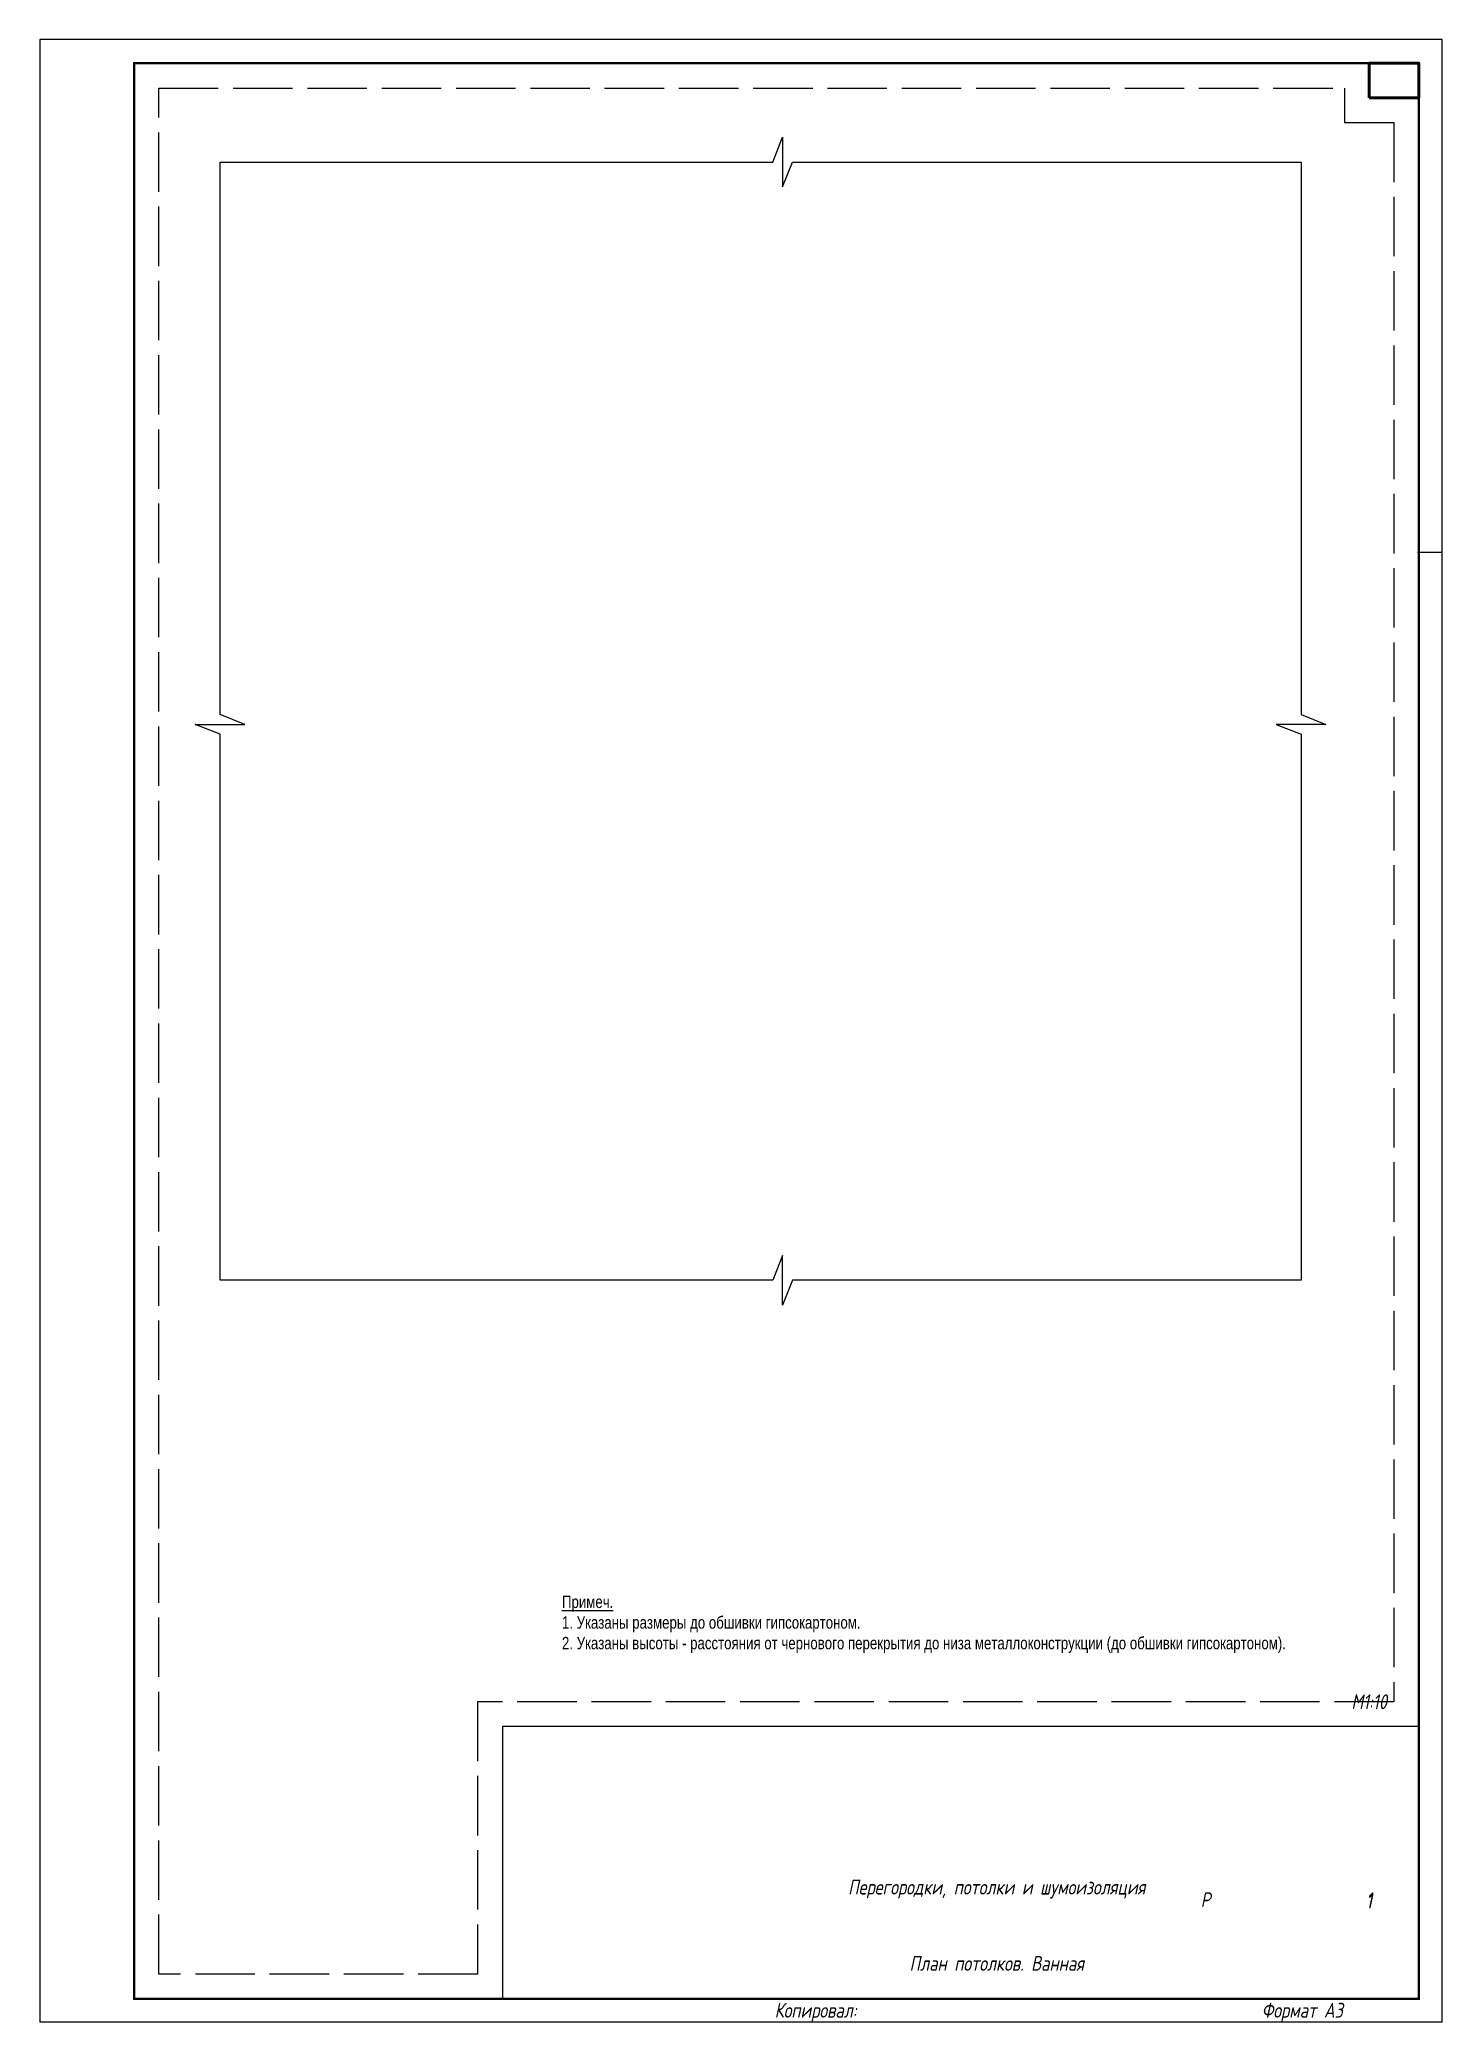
# Paper-space layout 'потолки ванная' of a CAD drawing. Header units: millimetres. Extents: x 1628 to 1911, y 227 to 627.
import ezdxf

# ---------------------------------------------------------------- set-up
doc = ezdxf.new("R2010")
doc.units = ezdxf.units.MM
doc.linetypes.add('ACAD_ISO02W100', pattern=[15, 12, -3])
doc.layers.add('100 noprint', color=1, linetype='Continuous', plot=False)
doc.layers.add('noprint', color=2, linetype='Continuous', plot=False)
doc.layers.add('stamp', color=7, linetype='Continuous')
doc.styles.add('ГОСТ-ISOCPEUR', font='isocpeui.ttf', dxfattribs={"width": 0.8})

psp = doc.layouts.new('потолки ванная')

# ---------------------------------------------------------------- linework, layer by layer
at = {"const_width": 0.477}
psp.add_lwpolyline([(1646.75, 231.41), (1646.75, 622.37), (1906.11, 622.37), (1906.11, 231.41)], close=True, dxfattribs=at)
psp.add_lwpolyline([(1664.09, 602.42), (1775.68, 602.42), (1777.68, 607.42), (1777.68, 597.42), (1779.68, 602.42), (1882.35, 602.42), (1882.35, 490.83), (1887.35, 488.83), (1877.35, 488.83), (1882.35, 486.83), (1882.35, 376.54), (1779.68, 376.54), (1777.68, 371.54), (1777.68, 381.54), (1775.68, 376.54), (1664.09, 376.54), (1664.09, 486.83), (1659.09, 488.83), (1669.09, 488.83), (1664.09, 490.83)], close=True)
at = {"layer": 'noprint'}
for p, q in [((1910.88, 627.14), (1627.68, 627.14)), ((1627.68, 627.14), (1627.68, 226.65)), ((1910.88, 226.65), (1910.88, 627.14)), ((1910.88, 226.65), (1627.68, 226.65))]:
    psp.add_line(p, q, dxfattribs=at)
at = {"layer": 'noprint', "linetype": 'ACAD_ISO02W100'}
psp.add_lwpolyline([(1651.75, 236.41), (1651.75, 617.37), (1891.11, 617.37), (1891.11, 610.37), (1901.11, 610.37), (1901.11, 291.42), (1716.11, 291.41), (1716.11, 236.41)], close=True, dxfattribs=at)
at = {"layer": 'stamp', "lineweight": 0}
psp.add_line((1910.88, 523.55), (1905.88, 523.55), dxfattribs=at)
at = {"layer": 'stamp'}
psp.add_lwpolyline([(1646.75, 622.37), (1896.11, 622.37), (1896.11, 615.37), (1906.11, 615.37), (1906.11, 286.41), (1721.11, 286.41), (1721.11, 231.41), (1646.75, 231.41)], close=True, dxfattribs=at)
at = {"layer": 'stamp', "lineweight": 50}
psp.add_lwpolyline([(1896.11, 615.37), (1906.11, 615.37), (1906.11, 622.37), (1896.11, 622.37)], close=True, dxfattribs=at)

# ---------------------------------------------------------------- texts
at = {"insert": (1733.13, 312.84), "char_height": 2.5, "width": 153.6433, "attachment_point": 1, "style": 'ГОСТ-ISOCPEUR'}
psp.add_mtext('{\\fUbuntu|b0|i0|c0|p34;\\LПримеч.\\P\\l1. Указаны размеры до обшивки гипсокартоном.\\P2. Указаны высоты - расстояния от чернового перекрытия до низа металлоконструкции (до обшивки гипсокартоном).}', dxfattribs=at)
at = {"layer": 'stamp', "lineweight": 35, "style": 'ГОСТ-ISOCPEUR', "width": 0.8}
for s, p in [('Копировал:', (1776.07, 227.59)), ('Формат А3', (1874.4, 227.59))]:
    psp.add_text(s, height=2.995, dxfattribs=at).set_placement(p)
at = {"layer": 'stamp', "ltscale": 100, "char_height": 3, "width": 20, "attachment_point": 4, "style": 'ГОСТ-ISOCPEUR'}
for s, insert in [('{\\pxqc;М1:10}', (1886.11, 291.41)), ('{\\pxqc;Р}', (1853.07, 251.41)), ('\\pxqc;1', (1886.11, 251.41)), ('\\pxqc;1', (1886.11, 251.16))]:
    psp.add_mtext(s, dxfattribs=dict(at, insert=insert))
at = {"layer": 'stamp', "lineweight": 35, "char_height": 3, "width": 70.1573, "attachment_point": 5, "style": 'ГОСТ-ISOCPEUR'}
for s, insert in [('{Перегородки, потолки и шумоизоляция}', (1820.92, 253.56)), ('{План потолков. Ванная}', (1820.92, 238.56))]:
    psp.add_mtext(s, dxfattribs=dict(at, insert=insert))

# ---------------------------------------------------------------- viewports
at = {"layer": '100 noprint', "color": 2, "view_target_point": (-20664.51, -12392.28)}
vp = psp.add_viewport(center=(1773.22, 489.48), size=(228.26, 235.884), view_center_point=(-17945.14, -2574.69), view_height=2358.841, dxfattribs=at)
vp.dxf.flags = 0x10000  # cut along an outline
vp.dxf.clipping_boundary_handle = psp.add_lwpolyline([(1664.09, 602.42), (1775.68, 602.42), (1777.68, 607.42), (1777.68, 597.42), (1779.68, 602.42), (1882.35, 602.42), (1882.35, 490.83), (1887.35, 488.83), (1877.35, 488.83), (1882.35, 486.83), (1882.35, 376.54), (1779.68, 376.54), (1777.68, 371.54), (1777.68, 381.54), (1775.68, 376.54), (1664.09, 376.54), (1664.09, 486.83), (1659.09, 488.83), (1669.09, 488.83), (1664.09, 490.83)], format="xyb", close=True, dxfattribs={"invisible": 1}).dxf.handle

doc.saveas('drawing.dxf')
